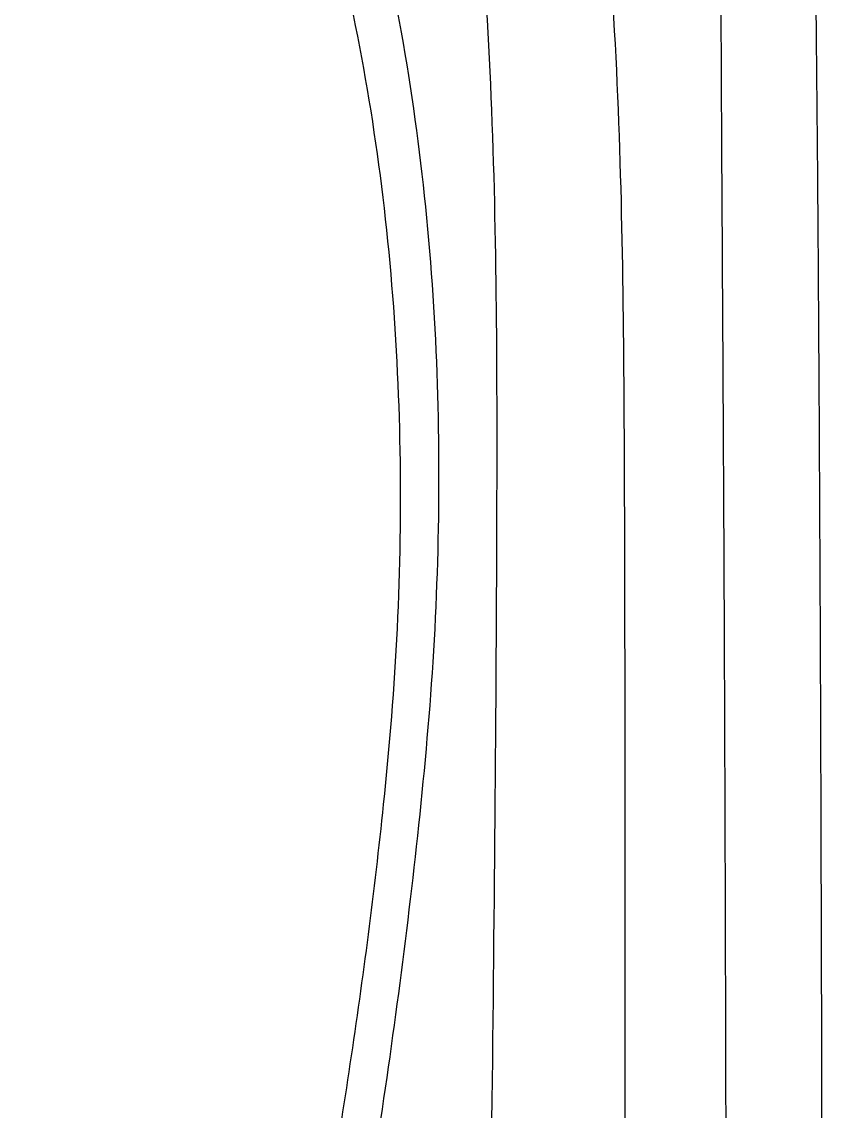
# Model space of a CAD drawing. Extents: x 939 to 1039, y 781 to 934.
# Drawn here: x 947.589 to 948.995, y 848.522 to 850.433 of the extents above; entities that cross this region are included whole.
import ezdxf

# ---------------------------------------------------------------- set-up
doc = ezdxf.new("R2010")
doc.units = 0
doc.header["$MEASUREMENT"] = 0
doc.layers.add('1', color=4, linetype='Continuous')

# ---------------------------------------------------------------- blocks, each defined once
blk = doc.blocks.new('Envoy')
at = {"layer": '1', "color": 3, "linetype": 'Continuous', "lineweight": 25}
for points, knots in [([(10.341, 48.1016), (10.3408, 48.3057), (10.3403, 48.7152), (10.339, 49.3313), (10.3373, 49.9525), (10.3348, 50.5324), (10.3312, 51.0695), (10.3258, 51.5606), (10.3168, 52.049), (10.3041, 52.4633), (10.2883, 52.8017), (10.2718, 53.0671), (10.2508, 53.3237), (10.2251, 53.5671), (10.1948, 53.7936), (10.1607, 54.0008), (10.1231, 54.1874), (10.0782, 54.3711), (10.0254, 54.5422), (9.9646, 54.6875), (9.9021, 54.7972), (9.8389, 54.8838), (9.7755, 54.9576), (9.7332, 55.001), (9.7121, 55.0227)], [0, 0, 0, 0, 0.068309, 0.137075, 0.206246, 0.276269, 0.331207, 0.386162, 0.440963, 0.495564, 0.526744, 0.558148, 0.589771, 0.621541, 0.653371, 0.685212, 0.717039, 0.748846, 0.791233, 0.833469, 0.875471, 0.917174, 0.958684, 1, 1, 1, 1]), ([(9.5919, 54.8043), (9.6135, 54.7825), (9.6566, 54.739), (9.7214, 54.6654), (9.7859, 54.5802), (9.8494, 54.4743), (9.9105, 54.3368), (9.9671, 54.1622), (10.0185, 53.953), (10.0637, 53.7105), (10.1012, 53.4367), (10.1296, 53.1348), (10.1479, 52.8109), (10.158, 52.433), (10.16, 52.002), (10.1603, 51.5202), (10.1627, 51.0297), (10.1658, 50.5335), (10.168, 50.0389), (10.1696, 49.5486), (10.1707, 49.0636), (10.1715, 48.5811), (10.1719, 48.26), (10.1721, 48.1002)], [0, 0, 0, 0, 0.042385, 0.084642, 0.12654, 0.167944, 0.208873, 0.249712, 0.29046, 0.331024, 0.371393, 0.411668, 0.452054, 0.49273, 0.547948, 0.604056, 0.660956, 0.718424, 0.776322, 0.832603, 0.888575, 0.944583, 1, 1, 1, 1]), ([(9.9911, 48.0999), (9.9917, 48.3374), (9.9928, 48.8112), (9.9941, 49.5238), (9.9937, 50.1203), (9.9924, 50.6023), (9.9883, 50.9683), (9.9741, 51.306), (9.9457, 51.614), (9.9037, 51.8898), (9.8418, 52.1576), (9.759, 52.4083), (9.6571, 52.6328), (9.5401, 52.8259), (9.4128, 52.9872), (9.264, 53.1346), (9.094, 53.2621), (8.9044, 53.3673), (8.6812, 53.4589), (8.4248, 53.5288), (8.1351, 53.5724), (7.842, 53.5913), (7.6399, 53.5908), (7.5393, 53.5906)], [0, 0, 0, 0, 0.080368, 0.160323, 0.241149, 0.282246, 0.323462, 0.365116, 0.39684, 0.428977, 0.461485, 0.494313, 0.527257, 0.560078, 0.592687, 0.625067, 0.667922, 0.710446, 0.752663, 0.815325, 0.877326, 0.938903, 1, 1, 1, 1]), ([(8.1958, 53.2125), (8.2014, 53.2121), (8.3094, 53.2035), (8.4779, 53.1679), (8.7027, 53.1023), (8.8886, 53.023), (9.0525, 52.9267), (9.1938, 52.8155), (9.3128, 52.6949), (9.4216, 52.551), (9.5175, 52.3813), (9.5981, 52.1848), (9.6615, 51.9632), (9.7077, 51.7206), (9.7421, 51.4328), (9.7618, 51.1017), (9.7689, 50.7311), (9.7681, 50.1049), (9.7589, 49.2269), (9.7487, 48.475), (9.7436, 48.0996)], [0, 0, 0, 0, 0.004306, 0.082618, 0.134728, 0.186616, 0.237945, 0.275845, 0.313028, 0.349399, 0.385017, 0.420205, 0.455487, 0.491486, 0.52855, 0.579334, 0.63131, 0.684303, 0.842366, 1, 1, 1, 1]), ([(9.345, 48.0996), (9.3814, 48.288), (9.4546, 48.6676), (9.5554, 49.2443), (9.6225, 49.7354), (9.6601, 50.1386), (9.6703, 50.4492), (9.6616, 50.7615), (9.6318, 51.0712), (9.579, 51.3754), (9.5077, 51.6454), (9.422, 51.8798), (9.3269, 52.0786), (9.2138, 52.26), (9.0697, 52.4363), (8.893, 52.5949), (8.6853, 52.723), (8.538, 52.7978), (8.4584, 52.8236), (8.4527, 52.8255)], [0, 0, 0, 0, 0.101038, 0.203525, 0.308003, 0.361911, 0.417297, 0.473183, 0.529839, 0.587136, 0.645246, 0.689478, 0.734219, 0.779245, 0.824232, 0.883316, 0.940552, 0.995697, 1, 1, 1, 1]), ([(8.4295, 52.6175), (8.474, 52.6071), (8.5891, 52.5802), (8.7681, 52.5), (8.9451, 52.3809), (9.0925, 52.2361), (9.2113, 52.0791), (9.3132, 51.8993), (9.407, 51.6801), (9.4866, 51.4208), (9.548, 51.124), (9.5861, 50.8186), (9.6019, 50.5082), (9.5973, 50.1966), (9.5674, 49.8369), (9.514, 49.4322), (9.4388, 48.9834), (9.3535, 48.5401), (9.294, 48.2461), (9.2643, 48.0996)], [0, 0, 0, 0, 0.035386, 0.091565, 0.149316, 0.19348, 0.237994, 0.282603, 0.327117, 0.386074, 0.444553, 0.502564, 0.560039, 0.617022, 0.673199, 0.756022, 0.837841, 0.919152, 1, 1, 1, 1])]:
    blk.add_open_spline(points, degree=3, knots=knots, dxfattribs=at)

msp = doc.modelspace()

# ---------------------------------------------------------------- block references
at = {"layer": '1'}
msp.add_blockref('Envoy', (938.6538, 799.1744), dxfattribs=at)

doc.saveas('drawing.dxf')
